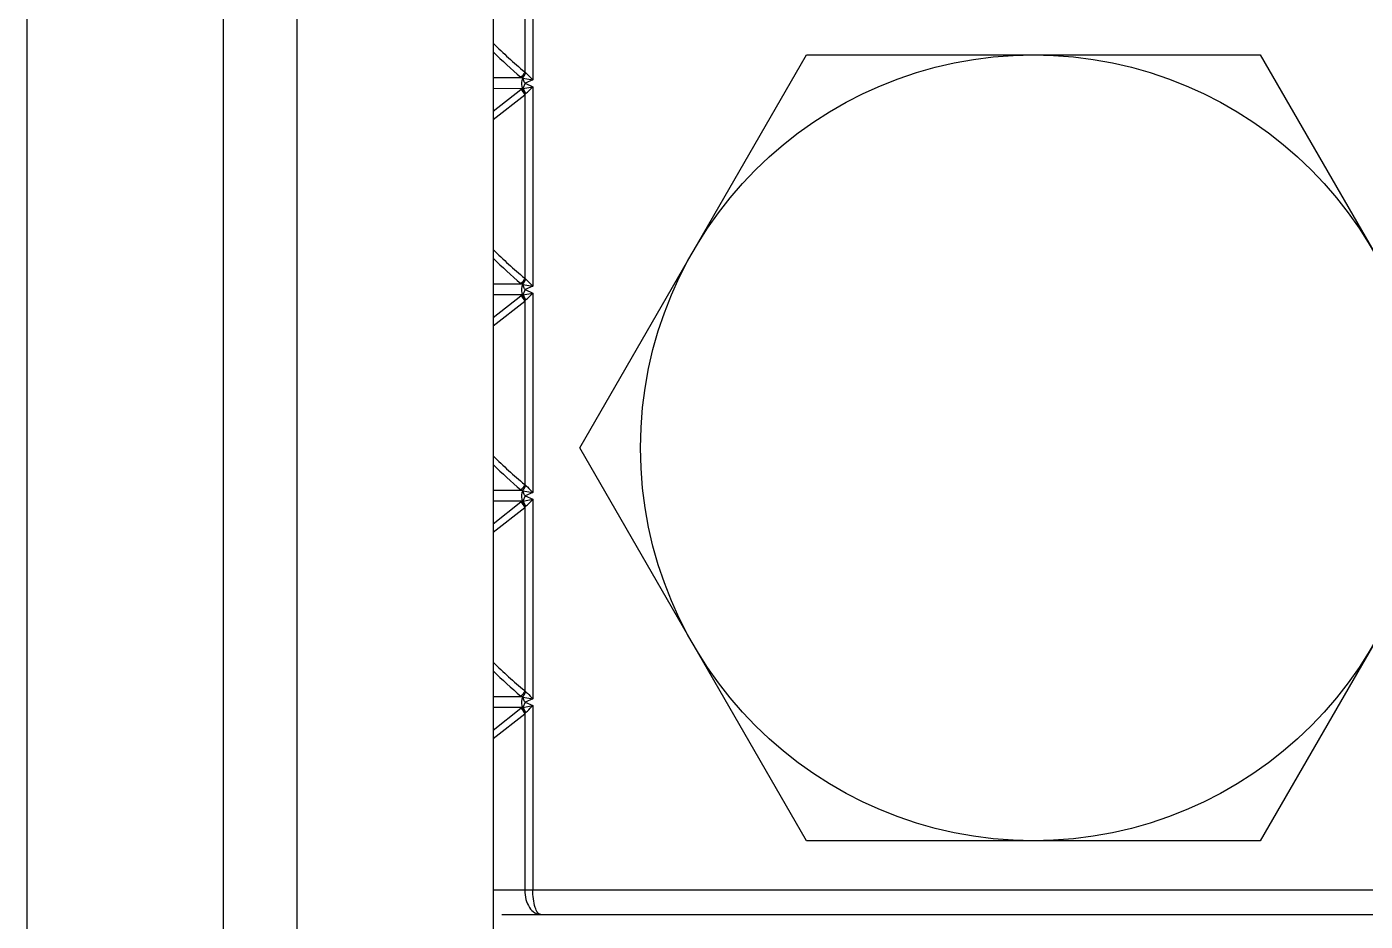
# Model space of a CAD drawing. Extents: x 1382187 to 1725648, y 860327 to 1571294.
# Drawn here: x 1512743.1 to 1513067.7, y 1215334.2 to 1215551 of the extents above; entities that cross this region are included whole.
import ezdxf

# ---------------------------------------------------------------- set-up
doc = ezdxf.new("R2010")
doc.units = 0
doc.header["$LTSCALE"] = 1000
doc.header["$MEASUREMENT"] = 0

msp = doc.modelspace()

# ---------------------------------------------------------------- linework, layer by layer
at = {"linetype": 'Continuous'}
for p, q in [((1512743.1, 1215988.29), (1512743.1, 1211247.26)), ((1512790.73, 1215988.29), (1512790.73, 1211247.26)), ((1512808.59, 1215988.29), (1512808.59, 1211247.26)), ((1512856.21, 1215988.29), (1512856.21, 1211247.26)), ((1512863.84, 1215556.08), (1512863.84, 1215540.08)), ((1512865.82, 1215556.08), (1512865.82, 1215538.12)), ((1512877.2, 1215448.92), (1512932.19, 1215544.17)), ((1512932.19, 1215544.17), (1513042.18, 1215544.17)), ((1513042.18, 1215544.17), (1513097.17, 1215448.92)), ((1512863.21, 1215538.59), (1512856.21, 1215538.59)), ((1512863.33, 1215538.56), (1512863.21, 1215538.59)), ((1512863.37, 1215538.54), (1512865.82, 1215538.12)), ((1512864, 1215539.89), (1512863.84, 1215540.08)), ((1512865.82, 1215538.12), (1512863.92, 1215537.29)), ((1512864.08, 1215539.82), (1512864, 1215539.89)), ((1512863.17, 1215535.98), (1512856.21, 1215536)), ((1512856.21, 1215530.5), (1512862.92, 1215535.81)), ((1512856.21, 1215528.47), (1512863.84, 1215534.5)), ((1512863.17, 1215535.98), (1512863.33, 1215536.01)), ((1512863.33, 1215536.01), (1512863.37, 1215536.03)), ((1512863.92, 1215537.29), (1512863.37, 1215536.03)), ((1512863.37, 1215536.03), (1512865.82, 1215536.46)), ((1512863.84, 1215534.5), (1512863.98, 1215534.67)), ((1512863.84, 1215534.5), (1512863.84, 1215490.07)), ((1512863.92, 1215537.29), (1512865.82, 1215536.46)), ((1512863.98, 1215534.67), (1512864.06, 1215534.74)), ((1512864.06, 1215534.74), (1512864.11, 1215534.78)), ((1512865.82, 1215536.46), (1512865.82, 1215488.11)), ((1512864, 1215489.88), (1512863.84, 1215490.07)), ((1512864.08, 1215489.81), (1512864, 1215489.88)), ((1512863.21, 1215488.58), (1512856.21, 1215488.58)), ((1512863.17, 1215485.97), (1512856.21, 1215485.99)), ((1512856.21, 1215480.5), (1512862.92, 1215485.8)), ((1512863.17, 1215485.97), (1512863.33, 1215486.01)), ((1512863.33, 1215488.55), (1512863.21, 1215488.58)), ((1512863.33, 1215486.01), (1512863.37, 1215486.03)), ((1512863.37, 1215488.53), (1512865.82, 1215488.11)), ((1512863.92, 1215487.28), (1512863.37, 1215486.03)), ((1512863.37, 1215486.03), (1512865.82, 1215486.45)), ((1512865.82, 1215488.11), (1512863.92, 1215487.28)), ((1512863.92, 1215487.28), (1512865.82, 1215486.45)), ((1512865.82, 1215486.45), (1512865.82, 1215438.11)), ((1512856.21, 1215478.46), (1512863.84, 1215484.49)), ((1512863.84, 1215484.49), (1512863.98, 1215484.66)), ((1512863.84, 1215484.49), (1512863.84, 1215440.07)), ((1512863.98, 1215484.66), (1512864.06, 1215484.73)), ((1512864.06, 1215484.73), (1512864.11, 1215484.78)), ((1512932.19, 1215353.67), (1512877.2, 1215448.92)), ((1513097.17, 1215448.92), (1513042.18, 1215353.67)), ((1512863.21, 1215438.57), (1512856.21, 1215438.57)), ((1512863.33, 1215438.54), (1512863.21, 1215438.57)), ((1512863.37, 1215438.53), (1512865.82, 1215438.11)), ((1512863.92, 1215437.27), (1512863.37, 1215436.02)), ((1512864, 1215439.87), (1512863.84, 1215440.07)), ((1512865.82, 1215438.11), (1512863.92, 1215437.27)), ((1512863.92, 1215437.27), (1512865.82, 1215436.44)), ((1512864.08, 1215439.81), (1512864, 1215439.87)), ((1512863.17, 1215435.96), (1512856.21, 1215435.98)), ((1512856.21, 1215430.49), (1512862.92, 1215435.8)), ((1512856.21, 1215428.45), (1512863.84, 1215434.49)), ((1512863.17, 1215435.96), (1512863.33, 1215436)), ((1512863.33, 1215436), (1512863.37, 1215436.02)), ((1512863.37, 1215436.02), (1512865.82, 1215436.44)), ((1512863.84, 1215434.49), (1512863.98, 1215434.65)), ((1512863.84, 1215434.49), (1512863.84, 1215390.06)), ((1512863.98, 1215434.65), (1512864.06, 1215434.72)), ((1512864.06, 1215434.72), (1512864.11, 1215434.77)), ((1512865.82, 1215436.44), (1512865.82, 1215388.1)), ((1512863.21, 1215388.57), (1512856.21, 1215388.57)), ((1512863.33, 1215388.54), (1512863.21, 1215388.57)), ((1512863.37, 1215388.52), (1512865.82, 1215388.1)), ((1512864, 1215389.87), (1512863.84, 1215390.06)), ((1512864.08, 1215389.8), (1512864, 1215389.87)), ((1512863.17, 1215385.96), (1512856.21, 1215385.98)), ((1512856.21, 1215380.48), (1512862.92, 1215385.79)), ((1512863.17, 1215385.96), (1512863.33, 1215385.99)), ((1512863.33, 1215385.99), (1512863.37, 1215386.01)), ((1512863.92, 1215387.27), (1512863.37, 1215386.01)), ((1512863.37, 1215386.01), (1512865.82, 1215386.44)), ((1512865.82, 1215388.1), (1512863.92, 1215387.27)), ((1512863.92, 1215387.27), (1512865.82, 1215386.44)), ((1512865.82, 1215386.44), (1512865.82, 1215341.76)), ((1512856.21, 1215378.45), (1512863.84, 1215384.48)), ((1512863.84, 1215384.48), (1512863.98, 1215384.65)), ((1512863.84, 1215384.48), (1512863.84, 1215341.76)), ((1512863.98, 1215384.65), (1512864.06, 1215384.72)), ((1512864.06, 1215384.72), (1512864.11, 1215384.76)), ((1513042.18, 1215353.67), (1512932.19, 1215353.67)), ((1512856.21, 1215341.76), (1513118.15, 1215341.76)), ((1512858.3, 1215335.81), (1513116.07, 1215335.81))]:
    msp.add_line(p, q, dxfattribs=at)
msp.add_circle((1512987.18, 1215448.92), 95.25, dxfattribs=at)
for centre, radius, start, end in [((1512929.77, 1215620.53), 104.01, 224.9882, 230.6634), ((1512930.26, 1215619.57), 105.17, 225.2411, 230.1872), ((1512864.11, 1215540.21), 1.85, 230.2237, 240.9585), ((1512864.08, 1215534.35), 1.86, 119.1442, 128.3025), ((1512929.77, 1215570.52), 104.01, 224.9882, 230.6634), ((1512930.26, 1215569.56), 105.17, 225.2411, 230.1872), ((1512864.11, 1215490.2), 1.85, 230.2237, 240.9585), ((1512864.08, 1215484.34), 1.86, 119.1442, 128.3025), ((1512929.77, 1215520.51), 104.01, 224.9882, 230.6634), ((1512930.26, 1215519.55), 105.17, 225.2411, 230.1872), ((1512864.11, 1215440.19), 1.85, 230.2237, 240.9585), ((1512864.08, 1215434.33), 1.86, 119.1442, 128.3025), ((1512929.77, 1215470.51), 104.01, 224.9882, 230.6634), ((1512930.26, 1215469.55), 105.17, 225.2411, 230.1872), ((1512864.11, 1215390.19), 1.85, 230.2237, 240.9585), ((1512864.08, 1215384.33), 1.86, 119.1442, 128.3025)]:
    msp.add_arc(centre, radius, start, end, dxfattribs=at)
for points in [[(1512863.84, 1215540.08), (1512863.71, 1215539.57), (1512863.36, 1215539.08), (1512862.92, 1215538.78)], [(1512864, 1215539.89), (1512863.89, 1215539.39), (1512863.6, 1215538.91), (1512863.21, 1215538.59)], [(1512863.33, 1215538.56), (1512863.69, 1215538.89), (1512863.97, 1215539.34), (1512864.08, 1215539.82)], [(1512863.84, 1215534.5), (1512863.71, 1215535.02), (1512863.36, 1215535.51), (1512862.92, 1215535.81)], [(1512863.98, 1215534.67), (1512863.87, 1215535.17), (1512863.57, 1215535.65), (1512863.17, 1215535.98)], [(1512864.06, 1215534.74), (1512863.95, 1215535.22), (1512863.69, 1215535.68), (1512863.33, 1215536.01)], [(1512864.11, 1215534.78), (1512863.99, 1215535.25), (1512863.73, 1215535.71), (1512863.37, 1215536.03)], [(1512863.84, 1215490.07), (1512863.71, 1215489.56), (1512863.36, 1215489.08), (1512862.92, 1215488.78)], [(1512864, 1215489.88), (1512863.89, 1215489.39), (1512863.6, 1215488.9), (1512863.21, 1215488.58)], [(1512863.33, 1215488.55), (1512863.69, 1215488.89), (1512863.97, 1215489.34), (1512864.08, 1215489.81)], [(1512863.84, 1215484.49), (1512863.71, 1215485.01), (1512863.36, 1215485.5), (1512862.92, 1215485.8)], [(1512863.98, 1215484.66), (1512863.87, 1215485.16), (1512863.57, 1215485.65), (1512863.17, 1215485.97)], [(1512864.06, 1215484.73), (1512863.95, 1215485.21), (1512863.69, 1215485.68), (1512863.33, 1215486.01)], [(1512864.11, 1215484.78), (1512863.99, 1215485.25), (1512863.73, 1215485.7), (1512863.37, 1215486.03)], [(1512863.84, 1215440.07), (1512863.71, 1215439.55), (1512863.36, 1215439.07), (1512862.92, 1215438.77)], [(1512864, 1215439.87), (1512863.89, 1215439.38), (1512863.6, 1215438.9), (1512863.21, 1215438.57)], [(1512863.33, 1215438.54), (1512863.69, 1215438.88), (1512863.97, 1215439.33), (1512864.08, 1215439.81)], [(1512863.84, 1215434.49), (1512863.71, 1215435), (1512863.36, 1215435.5), (1512862.92, 1215435.8)], [(1512863.98, 1215434.65), (1512863.87, 1215435.15), (1512863.57, 1215435.64), (1512863.17, 1215435.96)], [(1512864.06, 1215434.72), (1512863.95, 1215435.2), (1512863.69, 1215435.67), (1512863.33, 1215436)], [(1512864.11, 1215434.77), (1512863.99, 1215435.24), (1512863.73, 1215435.69), (1512863.37, 1215436.02)], [(1512863.84, 1215390.06), (1512863.71, 1215389.55), (1512863.36, 1215389.06), (1512862.92, 1215388.76)], [(1512864, 1215389.87), (1512863.89, 1215389.37), (1512863.6, 1215388.89), (1512863.21, 1215388.57)], [(1512863.33, 1215388.54), (1512863.69, 1215388.87), (1512863.97, 1215389.32), (1512864.08, 1215389.8)], [(1512863.84, 1215384.48), (1512863.71, 1215385), (1512863.36, 1215385.49), (1512862.92, 1215385.79)], [(1512863.98, 1215384.65), (1512863.87, 1215385.15), (1512863.57, 1215385.63), (1512863.17, 1215385.96)], [(1512864.06, 1215384.72), (1512863.95, 1215385.2), (1512863.69, 1215385.66), (1512863.33, 1215385.99)], [(1512864.11, 1215384.76), (1512863.99, 1215385.23), (1512863.73, 1215385.69), (1512863.37, 1215386.01)]]:
    msp.add_open_spline(points, degree=3, dxfattribs=at)
for points, knots in [([(1512863.35, 1215538.58), (1512863.26, 1215538.39), (1512862.99, 1215537.57), (1512863.04, 1215536.61), (1512863.33, 1215536.01)], [0, 0, 0, 0, 0.236634, 1, 1, 1, 1]), ([(1512863.92, 1215537.29), (1512863.86, 1215537.41), (1512863.68, 1215537.84), (1512863.45, 1215538.26), (1512863.35, 1215538.58)], [0, 0, 0, 0, 0.285481, 1, 1, 1, 1]), ([(1512864.08, 1215539.82), (1512864.22, 1215539.7), (1512864.81, 1215539.14), (1512865.38, 1215538.57), (1512865.82, 1215538.12)], [0, 0, 0, 0, 0.225254, 1, 1, 1, 1]), ([(1512864.11, 1215534.78), (1512864.24, 1215534.9), (1512864.83, 1215535.45), (1512865.39, 1215536.02), (1512865.82, 1215536.46)], [0, 0, 0, 0, 0.226794, 1, 1, 1, 1]), ([(1512864.08, 1215489.81), (1512864.22, 1215489.69), (1512864.81, 1215489.14), (1512865.38, 1215488.56), (1512865.82, 1215488.11)], [0, 0, 0, 0, 0.225254, 1, 1, 1, 1]), ([(1512863.35, 1215488.57), (1512863.26, 1215488.39), (1512862.99, 1215487.56), (1512863.04, 1215486.61), (1512863.33, 1215486.01)], [0, 0, 0, 0, 0.236634, 1, 1, 1, 1]), ([(1512863.92, 1215487.28), (1512863.86, 1215487.4), (1512863.68, 1215487.84), (1512863.45, 1215488.25), (1512863.35, 1215488.57)], [0, 0, 0, 0, 0.285481, 1, 1, 1, 1]), ([(1512864.11, 1215484.78), (1512864.24, 1215484.9), (1512864.83, 1215485.44), (1512865.39, 1215486.01), (1512865.82, 1215486.45)], [0, 0, 0, 0, 0.226794, 1, 1, 1, 1]), ([(1512863.35, 1215438.57), (1512863.26, 1215438.38), (1512862.99, 1215437.55), (1512863.04, 1215436.6), (1512863.33, 1215436)], [0, 0, 0, 0, 0.236634, 1, 1, 1, 1]), ([(1512863.92, 1215437.27), (1512863.86, 1215437.4), (1512863.68, 1215437.83), (1512863.45, 1215438.24), (1512863.35, 1215438.57)], [0, 0, 0, 0, 0.285481, 1, 1, 1, 1]), ([(1512864.08, 1215439.81), (1512864.22, 1215439.68), (1512864.81, 1215439.13), (1512865.38, 1215438.55), (1512865.82, 1215438.11)], [0, 0, 0, 0, 0.225254, 1, 1, 1, 1]), ([(1512864.11, 1215434.77), (1512864.24, 1215434.89), (1512864.83, 1215435.44), (1512865.39, 1215436), (1512865.82, 1215436.44)], [0, 0, 0, 0, 0.226794, 1, 1, 1, 1]), ([(1512863.35, 1215388.56), (1512863.26, 1215388.37), (1512862.99, 1215387.55), (1512863.04, 1215386.59), (1512863.33, 1215385.99)], [0, 0, 0, 0, 0.236634, 1, 1, 1, 1]), ([(1512863.92, 1215387.27), (1512863.86, 1215387.39), (1512863.68, 1215387.82), (1512863.45, 1215388.24), (1512863.35, 1215388.56)], [0, 0, 0, 0, 0.285481, 1, 1, 1, 1]), ([(1512864.08, 1215389.8), (1512864.22, 1215389.68), (1512864.81, 1215389.12), (1512865.38, 1215388.55), (1512865.82, 1215388.1)], [0, 0, 0, 0, 0.225254, 1, 1, 1, 1]), ([(1512864.11, 1215384.76), (1512864.24, 1215384.88), (1512864.83, 1215385.43), (1512865.39, 1215386), (1512865.82, 1215386.44)], [0, 0, 0, 0, 0.226794, 1, 1, 1, 1]), ([(1512863.84, 1215341.76), (1512863.84, 1215340.98), (1512864.03, 1215339.48), (1512864.85, 1215337.54), (1512866.11, 1215336.17), (1512867.23, 1215335.81), (1512867.73, 1215335.81)], [0, 0, 0, 0, 0.302203, 0.57488, 0.804028, 1, 1, 1, 1]), ([(1512867.73, 1215335.81), (1512867.45, 1215335.81), (1512866.8, 1215336.36), (1512866.03, 1215338.39), (1512865.82, 1215340.33), (1512865.82, 1215341.76)], [0, 0, 0, 0, 0.128078, 0.342475, 1, 1, 1, 1])]:
    msp.add_open_spline(points, degree=3, knots=knots, dxfattribs=at)

doc.saveas('drawing.dxf')
